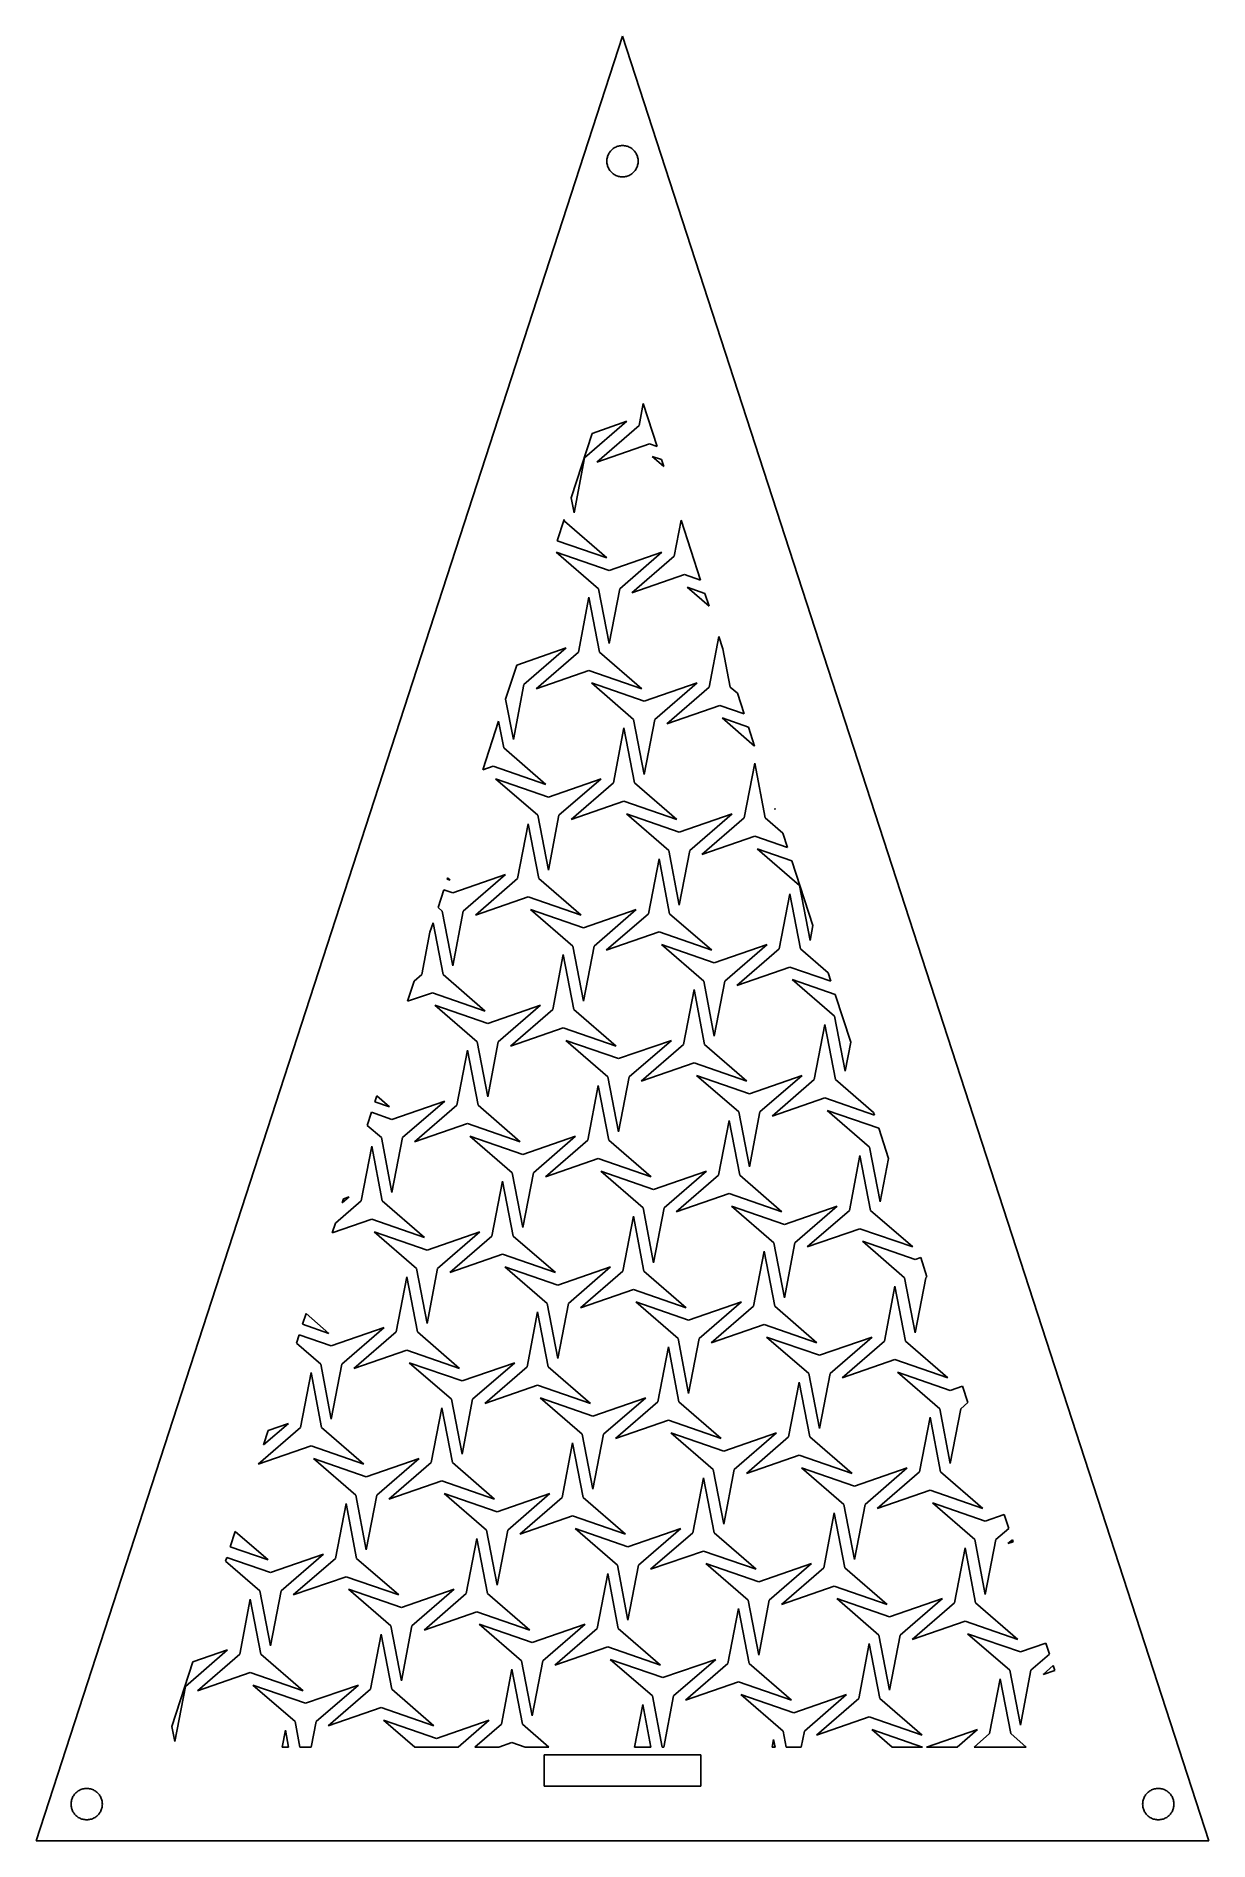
# Model space of a CAD drawing. Header units: metres. Extents: x -75 to 75, y 0 to 231.
import ezdxf

# ---------------------------------------------------------------- set-up
doc = ezdxf.new("R2010")
doc.units = ezdxf.units.M

msp = doc.modelspace()

# ---------------------------------------------------------------- linework, layer by layer
for p, q in [((0, 230.826), (-75, 0)), ((75, 0), (0, 230.826)), ((-2, 214.826), (-1.99605, 214.952)), ((-1.99605, 214.701), (-2, 214.826)), ((-1.99605, 214.952), (-1.98422, 215.077)), ((-1.98422, 214.576), (-1.99605, 214.701)), ((-1.98422, 215.077), (-1.96457, 215.201)), ((-1.96457, 215.201), (-1.93716, 215.324)), ((-1.93716, 215.324), (-1.9021, 215.444)), ((-1.9021, 215.444), (-1.85954, 215.562)), ((-1.85954, 215.562), (-1.80965, 215.678)), ((-1.80965, 215.678), (-1.75261, 215.79)), ((-1.75261, 215.79), (-1.68864, 215.898)), ((-1.68864, 215.898), (-1.61803, 216.002)), ((-1.61803, 216.002), (-1.54102, 216.101)), ((-1.54102, 216.101), (-1.45793, 216.195)), ((-1.45793, 216.195), (-1.36908, 216.284)), ((-1.36908, 216.284), (-1.27484, 216.367)), ((-1.27484, 216.367), (-1.17557, 216.444)), ((-1.17557, 216.444), (-1.07164, 216.515)), ((-1.07164, 216.515), (-0.963501, 216.579)), ((-0.963501, 216.579), (-0.851547, 216.636)), ((-0.851547, 216.636), (-0.736237, 216.686)), ((-0.736237, 216.686), (-0.618027, 216.728)), ((-0.618027, 216.728), (-0.497375, 216.763)), ((-0.497375, 216.763), (-0.374756, 216.791)), ((-0.374756, 216.791), (-0.250656, 216.81)), ((-0.250656, 216.81), (-0.12558, 216.822)), ((-0.12558, 216.822), (0, 216.826)), ((0, 216.826), (0.12558, 216.822)), ((0.12558, 216.822), (0.250656, 216.81)), ((0.250656, 216.81), (0.374756, 216.791)), ((0.374756, 216.791), (0.497375, 216.763)), ((0.497375, 216.763), (0.618027, 216.728)), ((0.618027, 216.728), (0.736237, 216.686)), ((0.736237, 216.686), (0.851547, 216.636)), ((0.851547, 216.636), (0.963501, 216.579)), ((0.963501, 216.579), (1.07164, 216.515)), ((1.07164, 216.515), (1.17557, 216.444)), ((1.17557, 216.444), (1.27484, 216.367)), ((1.27484, 216.367), (1.36908, 216.284)), ((1.36908, 216.284), (1.45793, 216.195)), ((1.45793, 216.195), (1.54102, 216.101)), ((1.54102, 216.101), (1.61803, 216.002)), ((1.61803, 216.002), (1.68864, 215.898)), ((1.68864, 215.898), (1.75261, 215.79)), ((1.75261, 215.79), (1.80965, 215.678)), ((1.80965, 215.678), (1.85954, 215.562)), ((1.85954, 215.562), (1.9021, 215.444)), ((1.9021, 215.444), (1.93716, 215.324)), ((1.93716, 215.324), (1.96457, 215.201)), ((1.96457, 215.201), (1.98422, 215.077)), ((1.98422, 215.077), (1.99605, 214.952)), ((1.99605, 214.701), (1.98422, 214.576)), ((1.99605, 214.952), (2, 214.826)), ((2, 214.826), (1.99605, 214.701)), ((-1.96457, 214.451), (-1.98422, 214.576)), ((-1.93716, 214.329), (-1.96457, 214.451)), ((-1.9021, 214.208), (-1.93716, 214.329)), ((-1.85954, 214.09), (-1.9021, 214.208)), ((-1.80965, 213.975), (-1.85954, 214.09)), ((-1.75261, 213.863), (-1.80965, 213.975)), ((-1.68864, 213.755), (-1.75261, 213.863)), ((-1.61803, 213.651), (-1.68864, 213.755)), ((-1.54102, 213.551), (-1.61803, 213.651)), ((-1.45793, 213.457), (-1.54102, 213.551)), ((-1.36908, 213.368), (-1.45793, 213.457)), ((-1.27484, 213.285), (-1.36908, 213.368)), ((-1.17557, 213.208), (-1.27484, 213.285)), ((-1.07164, 213.138), (-1.17557, 213.208)), ((-0.963501, 213.074), (-1.07164, 213.138)), ((-0.851547, 213.017), (-0.963501, 213.074)), ((-0.736237, 212.967), (-0.851547, 213.017)), ((-0.618027, 212.924), (-0.736237, 212.967)), ((-0.497375, 212.889), (-0.618027, 212.924)), ((-0.374756, 212.862), (-0.497375, 212.889)), ((-0.250656, 212.842), (-0.374756, 212.862)), ((-0.12558, 212.83), (-0.250656, 212.842)), ((0, 212.826), (-0.12558, 212.83)), ((0.12558, 212.83), (0, 212.826)), ((0.250656, 212.842), (0.12558, 212.83)), ((0.374756, 212.862), (0.250656, 212.842)), ((0.497375, 212.889), (0.374756, 212.862)), ((0.618027, 212.924), (0.497375, 212.889)), ((0.736237, 212.967), (0.618027, 212.924)), ((0.851547, 213.017), (0.736237, 212.967)), ((0.963501, 213.074), (0.851547, 213.017)), ((1.07164, 213.138), (0.963501, 213.074)), ((1.17557, 213.208), (1.07164, 213.138)), ((1.27484, 213.285), (1.17557, 213.208)), ((1.36908, 213.368), (1.27484, 213.285)), ((1.45793, 213.457), (1.36908, 213.368)), ((1.54102, 213.551), (1.45793, 213.457)), ((1.61803, 213.651), (1.54102, 213.551)), ((1.68864, 213.755), (1.61803, 213.651)), ((1.75261, 213.863), (1.68864, 213.755)), ((1.80965, 213.975), (1.75261, 213.863)), ((1.85954, 214.09), (1.80965, 213.975)), ((1.9021, 214.208), (1.85954, 214.09)), ((1.93716, 214.329), (1.9021, 214.208)), ((1.96457, 214.451), (1.93716, 214.329)), ((1.98422, 214.576), (1.96457, 214.451)), ((2.11572, 181.024), (2.65446, 183.824)), ((2.65446, 183.824), (4.43352, 178.348)), ((0.566452, 181.558), (-4.84032, 176.875)), ((-3.89262, 180.013), (0.566452, 181.558)), ((-3.29092, 176.342), (2.11572, 181.024)), ((-6.56465, 171.79), (-3.89262, 180.013)), ((3.46744, 178.683), (-3.29092, 176.342)), ((4.43352, 178.348), (3.46744, 178.683)), ((-4.84032, 176.875), (-6.19182, 169.852)), ((3.78023, 177.075), (4.98265, 176.658)), ((5.2652, 175.789), (3.78023, 177.075)), ((4.98265, 176.658), (5.2652, 175.789)), ((-6.19182, 169.852), (-6.56465, 171.79)), ((-8.35233, 166.288), (-7.47113, 169)), ((-7.47113, 169), (-7.4283, 168.777)), ((-7.4283, 168.777), (-2.02174, 164.095)), ((6.5988, 164.294), (7.49193, 168.936)), ((7.49193, 168.936), (9.99037, 161.246)), ((-2.02174, 164.095), (-8.35233, 166.288)), ((-3.06056, 160.145), (-8.46713, 164.828)), ((-8.46713, 164.828), (-1.70895, 162.487)), ((-1.70895, 162.487), (5.0493, 164.828)), ((5.0493, 164.828), (-0.357239, 160.145)), ((1.19203, 159.612), (6.5988, 164.294)), ((7.9503, 161.953), (1.19203, 159.612)), ((9.99037, 161.246), (7.9503, 161.953)), ((-1.70895, 153.121), (-3.06056, 160.145)), ((-0.357239, 160.145), (-1.70895, 153.121)), ((8.26309, 160.345), (10.5395, 159.556)), ((11.0744, 157.91), (8.26309, 160.345)), ((10.5395, 159.556), (11.0744, 157.91)), ((-5.64856, 152.047), (-4.29706, 159.07)), ((-4.29706, 159.07), (-2.94556, 152.047)), ((-13.5173, 150.391), (-7.19817, 152.58)), ((-7.19817, 152.58), (-12.6046, 147.898)), ((11.0816, 147.564), (12.3293, 154.048)), ((12.3293, 154.048), (12.8389, 152.479)), ((12.8389, 152.479), (13.7849, 147.564)), ((-14.9433, 146.003), (-13.5173, 150.391)), ((-11.0553, 147.365), (-5.64856, 152.047)), ((-2.94556, 152.047), (2.46121, 147.364)), ((-12.6046, 147.898), (-13.9563, 140.874)), ((-4.29706, 149.706), (-11.0553, 147.365)), ((2.46121, 147.364), (-4.29706, 149.706)), ((1.42249, 143.415), (-3.98427, 148.097)), ((-3.98427, 148.097), (2.774, 145.756)), ((2.774, 145.756), (9.53227, 148.097)), ((9.53227, 148.097), (4.1255, 143.415)), ((-13.9563, 140.874), (-14.9433, 146.003)), ((5.67499, 142.882), (11.0816, 147.564)), ((13.7849, 147.564), (14.691, 146.779)), ((14.691, 146.779), (15.5473, 144.144)), ((-17.8686, 136.999), (-15.8498, 143.213)), ((-15.8498, 143.213), (-15.193, 139.799)), ((2.774, 136.391), (1.42249, 143.415)), ((4.1255, 143.415), (2.774, 136.391)), ((12.4333, 145.223), (5.67499, 142.882)), ((15.5473, 144.144), (12.4333, 145.223)), ((12.7461, 143.614), (16.0964, 142.454)), ((16.8836, 140.031), (12.7461, 143.614)), ((-1.16591, 135.316), (0.185791, 142.34)), ((0.185791, 142.34), (1.53751, 135.317)), ((16.0964, 142.454), (16.8836, 140.031)), ((-15.193, 139.799), (-9.78625, 135.117)), ((-16.5445, 137.458), (-17.8686, 136.999)), ((-9.78625, 135.117), (-16.5445, 137.458)), ((15.5646, 130.834), (16.9161, 137.857)), ((16.9161, 137.857), (18.2676, 130.834)), ((-10.825, 131.167), (-16.2318, 135.85)), ((-16.2318, 135.85), (-9.47346, 133.509)), ((-9.47346, 133.509), (-2.71519, 135.85)), ((-2.71519, 135.85), (-8.12196, 131.167)), ((-6.57237, 130.634), (-1.16591, 135.316)), ((1.53751, 135.317), (6.94406, 130.634)), ((0.185791, 132.975), (-6.57237, 130.634)), ((6.94406, 130.634), (0.185791, 132.975)), ((19.4772, 132.049), (19.5112, 131.944)), ((19.5042, 131.908), (19.4772, 132.049)), ((19.5112, 131.944), (19.5042, 131.908)), ((-13.4134, 123.069), (-12.0617, 130.093)), ((-12.0617, 130.093), (-10.71, 123.069)), ((-9.47346, 124.144), (-10.825, 131.167)), ((-8.12196, 131.167), (-9.47346, 124.144)), ((5.90514, 126.684), (0.498581, 131.367)), ((0.498581, 131.367), (7.25685, 129.026)), ((7.25685, 129.026), (14.015, 131.367)), ((14.015, 131.367), (8.60858, 126.685)), ((10.1579, 126.151), (15.5646, 130.834)), ((18.2676, 130.834), (20.5002, 128.9)), ((16.9161, 128.492), (10.1579, 126.151)), ((21.1041, 127.042), (16.9161, 128.492)), ((20.5002, 128.9), (21.1041, 127.042)), ((3.31714, 118.586), (4.66866, 125.61)), ((4.66866, 125.61), (6.02016, 118.586)), ((7.25685, 119.661), (5.90514, 126.684)), ((8.60858, 126.685), (7.25685, 119.661)), ((22.6357, 122.202), (17.2289, 126.884)), ((17.2289, 126.884), (21.6533, 125.352)), ((21.6533, 125.352), (24.3486, 117.056)), ((-22.4167, 123.002), (-22.3662, 123.157)), ((-22.0337, 122.869), (-22.4167, 123.002)), ((-22.3662, 123.157), (-22.0337, 122.869)), ((-21.7209, 121.261), (-14.9627, 123.602)), ((-14.9627, 123.602), (-20.3694, 118.92)), ((-18.8199, 118.387), (-13.4134, 123.069)), ((-10.71, 123.069), (-5.30341, 118.387)), ((-23.5958, 119.373), (-22.8547, 121.654)), ((-22.8547, 121.654), (-21.7209, 121.261)), ((-12.0617, 120.728), (-18.8199, 118.387)), ((-5.30341, 118.387), (-12.0617, 120.728)), ((20.0473, 114.103), (21.399, 121.127)), ((21.399, 121.127), (22.7507, 114.103)), ((23.9872, 115.178), (22.6357, 122.202)), ((-23.0725, 118.92), (-23.5958, 119.373)), ((-21.7209, 111.896), (-23.0725, 118.92)), ((-20.3694, 118.92), (-21.7209, 111.896)), ((-6.34233, 114.437), (-11.7489, 119.119)), ((-11.7489, 119.119), (-4.99062, 116.779)), ((-4.99062, 116.779), (1.76755, 119.119)), ((1.76755, 119.119), (-3.63889, 114.437)), ((-2.08961, 113.904), (3.31714, 118.586)), ((6.02016, 118.586), (11.4269, 113.904)), ((-25.6608, 110.822), (-24.6243, 116.208)), ((-24.6243, 116.208), (-24.2285, 117.426)), ((-24.2285, 117.426), (-22.9574, 110.822)), ((4.66866, 116.245), (-2.08961, 113.904)), ((11.4269, 113.904), (4.66866, 116.245)), ((24.3486, 117.056), (23.9872, 115.178)), ((-8.93033, 106.339), (-7.57881, 113.362)), ((-7.57881, 113.362), (-6.22731, 106.339)), ((-4.99062, 107.413), (-6.34233, 114.437)), ((-3.63889, 114.437), (-4.99062, 107.413)), ((10.3882, 109.954), (4.98145, 114.637)), ((4.98145, 114.637), (11.7397, 112.295)), ((11.7397, 112.295), (18.498, 114.637)), ((18.498, 114.637), (13.0912, 109.954)), ((14.6406, 109.421), (20.0473, 114.103)), ((22.7507, 114.103), (26.3094, 111.021)), ((-26.6538, 109.962), (-25.6608, 110.822)), ((-22.9574, 110.822), (-17.5509, 106.139)), ((21.399, 111.762), (14.6406, 109.421)), ((26.661, 109.939), (21.399, 111.762)), ((26.3094, 111.021), (26.661, 109.939)), ((-27.4935, 107.377), (-26.6538, 109.962)), ((7.79979, 101.856), (9.1515, 108.88)), ((9.1515, 108.88), (10.5032, 101.856)), ((11.7397, 102.931), (10.3882, 109.954)), ((13.0912, 109.954), (11.7397, 102.931)), ((27.1183, 105.471), (21.7118, 110.154)), ((21.7118, 110.154), (27.2101, 108.249)), ((-24.3091, 108.48), (-27.4935, 107.377)), ((-17.5509, 106.139), (-24.3091, 108.48)), ((-18.5897, 102.19), (-23.9963, 106.872)), ((-23.9963, 106.872), (-17.2381, 104.531)), ((-17.2381, 104.531), (-10.4798, 106.872)), ((-10.4798, 106.872), (-15.8864, 102.19)), ((-14.3371, 101.656), (-8.93033, 106.339)), ((-6.22731, 106.339), (-0.820541, 101.656)), ((27.2101, 108.249), (29.186, 102.168)), ((-7.57881, 103.997), (-14.3371, 101.656)), ((-0.820541, 101.656), (-7.57881, 103.997)), ((24.5303, 97.373), (25.8819, 104.396)), ((25.8819, 104.396), (27.2334, 97.373)), ((28.4701, 98.4477), (27.1183, 105.471)), ((-17.2381, 95.1659), (-18.5897, 102.19)), ((-15.8864, 102.19), (-17.2381, 95.1659)), ((-1.85925, 97.7067), (-7.26602, 102.389)), ((-7.26602, 102.389), (-0.507751, 100.048)), ((-0.507751, 100.048), (6.25052, 102.389)), ((6.25052, 102.389), (0.843735, 97.7067)), ((2.39334, 97.1734), (7.79979, 101.856)), ((10.5032, 101.856), (15.9098, 97.1736)), ((29.186, 102.168), (28.4701, 98.4477)), ((-21.1777, 94.0914), (-19.8262, 101.115)), ((-19.8262, 101.115), (-18.4747, 94.0914)), ((9.1515, 99.5144), (2.39334, 97.1734)), ((15.9098, 97.1736), (9.1515, 99.5144)), ((-0.507751, 90.6833), (-1.85925, 97.7067)), ((0.843735, 97.7067), (-0.507751, 90.6833)), ((14.8708, 93.2238), (9.46429, 97.9062)), ((9.46429, 97.9062), (16.2226, 95.5654)), ((16.2226, 95.5654), (22.9807, 97.9063)), ((22.9807, 97.9063), (17.5743, 93.224)), ((19.1236, 92.6907), (24.5303, 97.373)), ((27.2334, 97.373), (32.1188, 93.142)), ((-31.665, 94.5385), (-31.419, 95.2956)), ((-31.419, 95.2956), (-29.7983, 93.8919)), ((-4.44757, 89.6083), (-3.09596, 96.632)), ((-3.09596, 96.632), (-1.74423, 89.6084)), ((25.8819, 95.0317), (19.1236, 92.6907)), ((32.218, 92.8367), (25.8819, 95.0317)), ((-32.6487, 91.511), (-32.1031, 93.1903)), ((-32.1031, 93.1903), (-29.4855, 92.2837)), ((-29.7983, 93.8919), (-31.665, 94.5385)), ((-29.4855, 92.2837), (-22.7273, 94.6246)), ((-22.7273, 94.6246), (-28.1337, 89.9424)), ((-26.5845, 89.409), (-21.1777, 94.0914)), ((-18.4747, 94.0914), (-13.0679, 89.4088)), ((16.2226, 86.2002), (14.8708, 93.2238)), ((17.5743, 93.224), (16.2226, 86.2002)), ((31.6014, 88.741), (26.1946, 93.4235)), ((26.1946, 93.4235), (32.7671, 91.1467)), ((32.1188, 93.142), (32.218, 92.8367)), ((-30.8372, 89.9422), (-32.6487, 91.511)), ((-19.8262, 91.7501), (-26.5845, 89.409)), ((-13.0679, 89.4088), (-19.8262, 91.7501)), ((-14.1066, 85.4593), (-19.5134, 90.1419)), ((-19.5134, 90.1419), (-12.7551, 87.8006)), ((-12.7551, 87.8006), (-5.99684, 90.1416)), ((-5.99684, 90.1416), (-11.4036, 85.4593)), ((12.2829, 85.1256), (13.6344, 92.1489)), ((13.6344, 92.1489), (14.9859, 85.1256)), ((32.7671, 91.1467), (34.0234, 87.2803)), ((-33.4252, 81.8439), (-32.0737, 88.8673)), ((-32.0737, 88.8673), (-30.7222, 81.8439)), ((-29.4855, 82.9185), (-30.8372, 89.9422)), ((-28.1337, 89.9424), (-29.4855, 82.9185)), ((-9.85413, 84.926), (-4.44757, 89.6083)), ((-1.74423, 89.6084), (3.66231, 84.9261)), ((32.9529, 81.7176), (31.6014, 88.741)), ((-12.7551, 78.4359), (-14.1066, 85.4593)), ((-11.4036, 85.4593), (-12.7551, 78.4359)), ((-3.09586, 87.267), (-9.85413, 84.926)), ((3.66231, 84.9261), (-3.09586, 87.267)), ((2.62349, 80.9764), (-2.78307, 85.6588)), ((-2.78307, 85.6588), (3.9751, 83.3179)), ((3.9751, 83.3179), (10.7334, 85.6589)), ((10.7334, 85.6589), (5.32681, 80.9765)), ((29.013, 80.6425), (30.3647, 87.6663)), ((30.3647, 87.6663), (31.7164, 80.6427)), ((34.0234, 87.2803), (32.9529, 81.7176)), ((-16.6951, 77.3608), (-15.3433, 84.3846)), ((-15.3433, 84.3846), (-13.9916, 77.3611)), ((6.8761, 80.4432), (12.2829, 85.1256)), ((14.9859, 85.1256), (20.3927, 80.443)), ((-36.7156, 78.9943), (-33.4252, 81.8439)), ((-34.9748, 82.3771), (-35.8678, 81.6037)), ((-35.8678, 81.6037), (-35.6979, 82.1267)), ((-35.6979, 82.1267), (-34.9748, 82.3771)), ((-30.7222, 81.8439), (-25.3154, 77.1613)), ((3.9751, 73.9527), (2.62349, 80.9764)), ((5.32681, 80.9765), (3.9751, 73.9527)), ((13.6344, 82.7842), (6.8761, 80.4432)), ((20.3927, 80.443), (13.6344, 82.7842)), ((19.3539, 76.4935), (13.9472, 81.176)), ((13.9472, 81.176), (20.7054, 78.8348)), ((20.7054, 78.8348), (27.4637, 81.1758)), ((27.4637, 81.1758), (22.0569, 76.4935)), ((-32.0737, 79.5026), (-37.1183, 77.7552)), ((-37.1183, 77.7552), (-36.7156, 78.9943)), ((-25.3154, 77.1613), (-32.0737, 79.5026)), ((0.035492, 72.8782), (1.38699, 79.9016)), ((1.38699, 79.9016), (2.73849, 72.8782)), ((23.6065, 75.9602), (29.013, 80.6425)), ((31.7164, 80.6427), (37.123, 75.9603)), ((-26.3541, 73.2118), (-31.7609, 77.8944)), ((-31.7609, 77.8944), (-25.0026, 75.5531)), ((-25.0026, 75.5531), (-18.2443, 77.8942)), ((-18.2443, 77.8942), (-23.6511, 73.2118)), ((-22.1017, 72.6786), (-16.6951, 77.3608)), ((-13.9916, 77.3611), (-8.58505, 72.6787)), ((20.7054, 69.4701), (19.3539, 76.4935)), ((22.0569, 76.4935), (20.7054, 69.4701)), ((30.3647, 78.3011), (23.6065, 75.9602)), ((37.123, 75.9603), (30.3647, 78.3011)), ((36.0841, 72.0106), (30.6775, 76.693)), ((30.6775, 76.693), (37.4358, 74.3522)), ((-15.3433, 75.0195), (-22.1017, 72.6786)), ((-8.58505, 72.6787), (-15.3433, 75.0195)), ((16.7656, 68.3951), (18.1172, 75.4188)), ((18.1172, 75.4188), (19.4689, 68.3952)), ((37.4358, 74.3522), (38.1442, 74.5975)), ((38.1442, 74.5975), (38.9414, 72.1441)), ((-28.9425, 65.1134), (-27.5908, 72.1372)), ((-27.5908, 72.1372), (-26.2391, 65.1136)), ((-25.0026, 66.1884), (-26.3541, 73.2118)), ((-23.6511, 73.2118), (-25.0026, 66.1884)), ((-9.62399, 68.7289), (-15.0305, 73.4113)), ((-15.0305, 73.4113), (-8.27226, 71.0705)), ((-8.27226, 71.0705), (-1.5141, 73.4114)), ((-1.5141, 73.4114), (-6.92055, 68.7292)), ((-5.37126, 68.1958), (0.035492, 72.8782)), ((2.73849, 72.8782), (8.14528, 68.1956)), ((37.4358, 64.987), (36.0841, 72.0106)), ((38.7875, 72.0108), (37.4358, 64.987)), ((38.9414, 72.1441), (38.7875, 72.0108)), ((1.38699, 70.5368), (-5.37126, 68.1958)), ((8.14528, 68.1956), (1.38699, 70.5368)), ((33.4961, 63.9124), (34.8476, 70.9357)), ((34.8476, 70.9357), (36.1991, 63.9124)), ((-40.9135, 66.0746), (-40.472, 67.4333)), ((-40.472, 67.4333), (-37.5629, 64.9138)), ((-12.212, 60.6307), (-10.8605, 67.6541)), ((-10.8605, 67.6541), (-9.50897, 60.6307)), ((-8.27226, 61.7054), (-9.62399, 68.7289)), ((-6.92055, 68.7292), (-8.27226, 61.7054)), ((7.10655, 64.2461), (1.69978, 68.9287)), ((1.69978, 68.9287), (8.45807, 66.5874)), ((8.45807, 66.5874), (15.2163, 68.9285)), ((15.2163, 68.9285), (9.80957, 64.2461)), ((11.3591, 63.7128), (16.7656, 68.3951)), ((19.4689, 68.3952), (24.8755, 63.7129)), ((-41.7016, 63.6491), (-41.3515, 64.7265)), ((-41.3515, 64.7265), (-37.2501, 63.3057)), ((-37.5629, 64.9138), (-40.9135, 66.0746)), ((-37.2501, 63.3057), (-30.4918, 65.6467)), ((-30.4918, 65.6467), (-35.8986, 60.9643)), ((-34.349, 60.4311), (-28.9425, 65.1134)), ((-26.2391, 65.1136), (-20.8325, 60.4312)), ((18.1173, 66.0538), (11.3591, 63.7128)), ((24.8755, 63.7129), (18.1173, 66.0538)), ((-38.6016, 60.9643), (-41.7016, 63.6491)), ((-27.5908, 62.772), (-34.349, 60.4311)), ((-20.8325, 60.4312), (-27.5908, 62.772)), ((4.51813, 56.1476), (5.86986, 63.1714)), ((5.86986, 63.1714), (7.22157, 56.1478)), ((8.45807, 57.2227), (7.10655, 64.2461)), ((9.80957, 64.2461), (8.45807, 57.2227)), ((23.8367, 59.7632), (18.4301, 64.4456)), ((18.4301, 64.4456), (25.1883, 62.1047)), ((25.1883, 62.1047), (31.9466, 64.4457)), ((31.9466, 64.4457), (26.54, 59.7633)), ((28.0893, 59.23), (33.4961, 63.9124)), ((36.1991, 63.9124), (41.6059, 59.2298)), ((-37.2501, 53.9409), (-38.6016, 60.9643)), ((-35.8986, 60.9643), (-37.2501, 53.9409)), ((-21.8715, 56.4815), (-27.278, 61.1638)), ((-27.278, 61.1638), (-20.5197, 58.823)), ((-20.5197, 58.823), (-13.7616, 61.1639)), ((-13.7616, 61.1639), (-19.168, 56.4817)), ((-17.6187, 55.9483), (-12.212, 60.6307)), ((-9.50897, 60.6307), (-4.10219, 55.9481)), ((34.8476, 61.571), (28.0893, 59.23)), ((41.6059, 59.2298), (34.8476, 61.571)), ((-41.1899, 52.866), (-39.8383, 59.8897)), ((-39.8383, 59.8897), (-38.4866, 52.8661)), ((-10.8605, 58.2894), (-17.6187, 55.9483)), ((-4.10219, 55.9481), (-10.8605, 58.2894)), ((21.2487, 51.665), (22.6002, 58.6884)), ((22.6002, 58.6884), (23.9517, 51.665)), ((25.1883, 52.7395), (23.8367, 59.7632)), ((26.54, 59.7633), (25.1883, 52.7395)), ((40.5671, 55.2803), (35.1604, 59.9628)), ((35.1604, 59.9628), (41.9186, 57.6216)), ((41.9186, 57.6216), (43.4839, 58.1638)), ((43.4839, 58.1638), (44.1681, 56.0579)), ((-24.4595, 48.3832), (-23.108, 55.4066)), ((-23.108, 55.4066), (-21.7565, 48.3832)), ((-20.5197, 49.4579), (-21.8715, 56.4815)), ((-19.168, 56.4817), (-20.5197, 49.4579)), ((-5.14091, 51.9986), (-10.5477, 56.6812)), ((-10.5477, 56.6812), (-3.7894, 54.34)), ((-3.7894, 54.34), (2.96886, 56.681)), ((2.96886, 56.681), (-2.4379, 51.9986)), ((-0.888519, 51.4654), (4.51813, 56.1476)), ((7.22157, 56.1478), (12.6281, 51.4655)), ((44.1681, 56.0579), (43.2701, 55.2803)), ((-42.7392, 53.3993), (-45.9297, 50.6362)), ((-45.3227, 52.5044), (-42.7392, 53.3993)), ((5.86986, 53.8063), (-0.888519, 51.4654)), ((12.6281, 51.4655), (5.86986, 53.8063)), ((37.9788, 47.1819), (39.3304, 54.2056)), ((39.3304, 54.2056), (40.6822, 47.182)), ((41.9186, 48.2569), (40.5671, 55.2803)), ((43.2701, 55.2803), (41.9186, 48.2569)), ((-46.5965, 48.1836), (-41.1899, 52.866)), ((-45.9297, 50.6362), (-45.3227, 52.5044)), ((-38.4866, 52.8661), (-33.08, 48.1837)), ((-7.72934, 43.9001), (-6.37761, 50.924)), ((-6.37761, 50.924), (-5.02589, 43.9004)), ((-3.7894, 44.9752), (-5.14091, 51.9986)), ((-2.4379, 51.9986), (-3.7894, 44.9752)), ((11.5892, 47.5157), (6.18265, 52.1981)), ((6.18265, 52.1981), (12.9409, 49.8573)), ((12.9409, 49.8573), (19.6991, 52.1982)), ((19.6991, 52.1982), (14.2926, 47.516)), ((15.8419, 46.9826), (21.2487, 51.665)), ((23.9517, 51.665), (29.3585, 46.9824)), ((-39.8382, 50.5246), (-46.5965, 48.1836)), ((-33.08, 48.1837), (-39.8382, 50.5246)), ((-34.1189, 44.2341), (-39.5254, 48.9164)), ((-39.5254, 48.9164), (-32.7672, 46.5755)), ((-32.7672, 46.5755), (-26.009, 48.9165)), ((-26.009, 48.9165), (-31.4155, 44.2342)), ((22.6002, 49.3237), (15.8419, 46.9826)), ((29.3585, 46.9824), (22.6002, 49.3237)), ((-29.8662, 43.7009), (-24.4595, 48.3832)), ((-21.7565, 48.3832), (-16.3497, 43.7007)), ((9.00121, 39.4175), (10.3527, 46.4409)), ((10.3527, 46.4409), (11.7042, 39.4175)), ((12.9409, 40.4921), (11.5892, 47.5157)), ((14.2926, 47.516), (12.9409, 40.4921)), ((28.3198, 43.0329), (22.913, 47.7155)), ((22.913, 47.7155), (29.6713, 45.3742)), ((29.6713, 45.3742), (36.4296, 47.7152)), ((36.4296, 47.7152), (31.0228, 43.0329)), ((32.5722, 42.4997), (37.9788, 47.1819)), ((40.6822, 47.182), (46.0887, 42.4997)), ((-32.7672, 37.2104), (-34.1189, 44.2341)), ((-31.4155, 44.2342), (-32.7672, 37.2104)), ((-23.108, 46.0419), (-29.8662, 43.7009)), ((-16.3497, 43.7007), (-23.108, 46.0419)), ((-17.3884, 39.7511), (-22.7952, 44.4337)), ((-22.7952, 44.4337), (-16.0369, 42.0925)), ((-16.0369, 42.0925), (-9.27861, 44.4335)), ((-9.27861, 44.4335), (-14.6854, 39.7511)), ((-13.136, 39.2179), (-7.72934, 43.9001)), ((-5.02589, 43.9004), (0.380646, 39.218)), ((39.3305, 44.8406), (32.5722, 42.4997)), ((46.0887, 42.4997), (39.3305, 44.8406)), ((-36.7068, 36.1358), (-35.3553, 43.1592)), ((-35.3553, 43.1592), (-34.0038, 36.1358)), ((-6.37761, 41.5588), (-13.136, 39.2179)), ((0.380646, 39.218), (-6.37761, 41.5588)), ((25.7313, 34.9344), (27.0831, 41.9582)), ((27.0831, 41.9582), (28.4348, 34.9346)), ((29.6713, 36.0095), (28.3198, 43.0329)), ((31.0228, 43.0329), (29.6713, 36.0095)), ((45.0499, 38.55), (39.6433, 43.2324)), ((39.6433, 43.2324), (46.4015, 40.8915)), ((46.4015, 40.8915), (48.8234, 41.7304)), ((48.8234, 41.7304), (49.3948, 39.9718)), ((-50.1619, 37.6109), (-49.5249, 39.5716)), ((-49.5249, 39.5716), (-45.3274, 35.9364)), ((-16.0369, 32.7277), (-17.3884, 39.7511)), ((-14.6854, 39.7511), (-16.0369, 32.7277)), ((-0.658264, 35.2683), (-6.06482, 39.9506)), ((-6.06482, 39.9506), (0.693436, 37.6098)), ((0.693436, 37.6098), (7.45161, 39.9507)), ((7.45161, 39.9507), (2.04517, 35.2685)), ((3.59444, 34.7352), (9.00121, 39.4175)), ((11.7042, 39.4175), (17.111, 34.7349)), ((49.3948, 39.9718), (47.7532, 38.5501)), ((-45.3274, 35.9364), (-50.1619, 37.6109)), ((-19.9767, 31.6528), (-18.6251, 38.6765)), ((-18.6251, 38.6765), (-17.2734, 31.6529)), ((10.3527, 37.0762), (3.59444, 34.7352)), ((17.111, 34.7349), (10.3527, 37.0762)), ((42.4619, 30.4518), (43.8134, 37.4752)), ((43.8134, 37.4752), (45.1649, 30.4518)), ((46.4015, 31.5263), (45.0499, 38.55)), ((47.7532, 38.5501), (46.4015, 31.5263)), ((49.3025, 38.0168), (49.8703, 38.5085)), ((49.9564, 38.2433), (49.3025, 38.0168)), ((49.8703, 38.5085), (49.9564, 38.2433)), ((-50.7545, 35.7872), (-50.5999, 36.2628)), ((-46.3662, 31.9867), (-50.7545, 35.7872)), ((-50.5999, 36.2628), (-45.0146, 34.3282)), ((-45.0146, 34.3282), (-38.2563, 36.6692)), ((-38.2563, 36.6692), (-43.6629, 31.9868)), ((-42.1136, 31.4535), (-36.7068, 36.1358)), ((-34.0038, 36.1358), (-28.5971, 31.4533)), ((0.693436, 28.2447), (-0.658264, 35.2683)), ((2.04517, 35.2685), (0.693436, 28.2447)), ((16.0723, 30.7854), (10.6655, 35.468)), ((10.6655, 35.468), (17.4238, 33.1267)), ((17.4238, 33.1267), (24.1821, 35.4678)), ((24.1821, 35.4678), (18.7753, 30.7854)), ((20.3247, 30.2522), (25.7313, 34.9344)), ((28.4348, 34.9346), (33.8413, 30.2523)), ((-35.3553, 33.7945), (-42.1136, 31.4535)), ((-28.5971, 31.4533), (-35.3553, 33.7945)), ((-3.24626, 27.17), (-1.89476, 34.1934)), ((-1.89476, 34.1934), (-0.543243, 27.17)), ((27.0831, 32.5931), (20.3247, 30.2522)), ((33.8413, 30.2523), (27.0831, 32.5931)), ((-48.9542, 23.8885), (-47.6027, 30.9118)), ((-47.6027, 30.9118), (-46.2512, 23.8885)), ((-45.0146, 24.963), (-46.3662, 31.9867)), ((-43.6629, 31.9868), (-45.0146, 24.963)), ((-29.6358, 27.5037), (-35.0425, 32.1863)), ((-35.0425, 32.1863), (-28.2843, 29.8451)), ((-28.2843, 29.8451), (-21.526, 32.1861)), ((-21.526, 32.1861), (-26.9328, 27.5037)), ((-25.3834, 26.9705), (-19.9767, 31.6528)), ((-17.2734, 31.6529), (-11.8668, 26.9705)), ((17.4238, 23.762), (16.0723, 30.7854)), ((18.7753, 30.7854), (17.4238, 23.762)), ((32.8024, 26.3025), (27.3958, 30.9849)), ((27.3958, 30.9849), (34.1541, 28.6441)), ((34.1541, 28.6441), (40.9123, 30.985)), ((40.9123, 30.985), (35.5058, 26.3027)), ((37.0551, 25.7694), (42.4619, 30.4518)), ((45.1649, 30.4518), (50.5717, 25.7692)), ((-18.625, 29.3114), (-25.3834, 26.9705)), ((-11.8668, 26.9705), (-18.625, 29.3114)), ((-12.9056, 23.0209), (-18.3122, 27.7032)), ((-18.3122, 27.7032), (-11.554, 25.3623)), ((-11.554, 25.3623), (-4.79575, 27.7034)), ((-4.79575, 27.7034), (-10.2023, 23.021)), ((13.4839, 22.687), (14.8356, 29.7108)), ((14.8356, 29.7108), (16.1873, 22.6872)), ((43.8134, 28.1104), (37.0551, 25.7694)), ((50.5717, 25.7692), (43.8134, 28.1104)), ((-32.2241, 19.4054), (-30.8725, 26.4291)), ((-30.8725, 26.4291), (-29.5208, 19.4055)), ((-28.2843, 20.4804), (-29.6358, 27.5037)), ((-26.9328, 27.5037), (-28.2843, 20.4804)), ((-8.65303, 22.4877), (-3.24626, 27.17)), ((-0.543243, 27.17), (4.86351, 22.4874)), ((34.1541, 19.2789), (32.8024, 26.3025)), ((35.5058, 26.3027), (34.1541, 19.2789)), ((49.533, 21.8197), (44.1262, 26.5023)), ((44.1262, 26.5023), (50.8845, 24.161)), ((-50.5038, 24.4217), (-55.9103, 19.7394)), ((-54.9475, 22.8825), (-50.5038, 24.4217)), ((-54.361, 19.2061), (-48.9542, 23.8885)), ((-46.2512, 23.8885), (-40.8444, 19.2059)), ((-1.89476, 24.8287), (-8.65303, 22.4877)), ((4.86351, 22.4874), (-1.89476, 24.8287)), ((3.8248, 18.5379), (-1.58195, 23.2205)), ((-1.58195, 23.2205), (5.1763, 20.8793)), ((5.1763, 20.8793), (11.9346, 23.2203)), ((11.9346, 23.2203), (6.5278, 18.5379)), ((30.2144, 18.2043), (31.5659, 25.2277)), ((31.5659, 25.2277), (32.9174, 18.2043)), ((50.8845, 24.161), (54.1631, 25.2967)), ((54.6215, 23.8856), (52.236, 21.8197)), ((54.1631, 25.2967), (54.6215, 23.8856)), ((-57.6298, 14.627), (-54.9475, 22.8825)), ((-47.6027, 21.5471), (-54.361, 19.2061)), ((-40.8444, 19.2059), (-47.6027, 21.5471)), ((-15.4936, 14.9227), (-14.1421, 21.946)), ((-14.1421, 21.946), (-12.7906, 14.9227)), ((-11.554, 15.9972), (-12.9056, 23.0209)), ((-10.2023, 23.021), (-11.554, 15.9972)), ((8.07741, 18.0047), (13.4839, 22.687)), ((16.1873, 22.6872), (21.5939, 18.0048)), ((50.8845, 14.7963), (49.533, 21.8197)), ((52.236, 21.8197), (50.8845, 14.7963)), ((53.7855, 21.2863), (55.097, 22.4222)), ((55.2961, 21.8096), (53.7855, 21.2863)), ((55.097, 22.4222), (55.2961, 21.8096)), ((-55.9103, 19.7394), (-57.262, 12.7156)), ((-41.8831, 15.2564), (-47.2899, 19.9389)), ((-47.2899, 19.9389), (-40.5316, 17.5977)), ((-40.5316, 17.5977), (-33.7734, 19.9387)), ((-33.7734, 19.9387), (-39.1801, 15.2564)), ((-37.6308, 14.7231), (-32.2241, 19.4054)), ((-29.5208, 19.4055), (-24.1142, 14.7231)), ((5.08289, 12), (3.8248, 18.5379)), ((6.5278, 18.5379), (5.26971, 12)), ((14.8356, 20.3456), (8.07741, 18.0047)), ((21.5939, 18.0048), (14.8356, 20.3456)), ((20.5549, 14.0551), (15.1484, 18.7374)), ((15.1484, 18.7374), (21.9066, 16.3966)), ((21.9066, 16.3966), (28.6648, 18.7375)), ((28.6648, 18.7375), (23.2584, 14.0553)), ((46.9445, 13.7212), (48.2963, 20.745)), ((48.2963, 20.745), (49.648, 13.7214)), ((-30.8724, 17.0641), (-37.6308, 14.7231)), ((-24.1142, 14.7231), (-30.8724, 17.0641)), ((1.53676, 12), (2.58809, 17.4633)), ((2.58809, 17.4633), (3.63953, 12)), ((24.8076, 13.5219), (30.2144, 18.2043)), ((32.9174, 18.2043), (38.3242, 13.5217)), ((-57.262, 12.7156), (-57.6298, 14.627)), ((-43.5397, 12), (-43.1198, 14.1817)), ((-43.1198, 14.1817), (-42.7, 12)), ((-41.2565, 12), (-41.8831, 15.2564)), ((-39.1801, 15.2564), (-39.8067, 12)), ((-26.5692, 12), (-30.5596, 15.4559)), ((-30.5596, 15.4559), (-23.8014, 13.115)), ((-23.8014, 13.115), (-17.0431, 15.456)), ((-17.0431, 15.456), (-21.0336, 12)), ((-18.8684, 12), (-15.4936, 14.9227)), ((-12.7906, 14.9227), (-9.41597, 12)), ((20.9504, 12), (20.5549, 14.0551)), ((23.2584, 14.0553), (22.8628, 12)), ((31.5659, 15.863), (24.8076, 13.5219)), ((38.3242, 13.5217), (31.5659, 15.863)), ((34.4822, 12), (31.8787, 14.2548)), ((31.8787, 14.2548), (38.3874, 12)), ((38.8866, 12), (45.3953, 14.2546)), ((45.3953, 14.2546), (42.7919, 12)), ((-42.7, 12), (-43.5397, 12)), ((-39.8067, 12), (-41.2565, 12)), ((-21.0336, 12), (-26.5692, 12)), ((-15.8203, 12), (-18.8684, 12)), ((-14.1421, 12.5813), (-15.8203, 12)), ((-12.4641, 12), (-14.1421, 12.5813)), ((-9.41597, 12), (-12.4641, 12)), ((3.63953, 12), (1.53676, 12)), ((5.26971, 12), (5.08289, 12)), ((19.1298, 12), (19.3184, 12.9802)), ((19.507, 12), (19.1298, 12)), ((19.3184, 12.9802), (19.507, 12)), ((22.8628, 12), (20.9504, 12)), ((38.3874, 12), (34.4822, 12)), ((42.7919, 12), (38.8866, 12)), ((44.957, 12), (46.9445, 13.7212)), ((51.6357, 12), (44.957, 12)), ((49.648, 13.7214), (51.6357, 12)), ((-10, 7), (-10, 11)), ((-10, 11), (10, 11)), ((10, 11), (10, 7)), ((10, 7), (-10, 7)), ((-70.5279, 4.70227), (-70.5239, 4.82785)), ((-70.5239, 4.57669), (-70.5279, 4.70227)), ((-70.5239, 4.82785), (-70.5121, 4.95294)), ((-70.5121, 4.95294), (-70.4924, 5.07704)), ((-70.4924, 5.07704), (-70.465, 5.19966)), ((-70.465, 5.19966), (-70.43, 5.32031)), ((-70.43, 5.32031), (-70.3874, 5.43852)), ((-70.3874, 5.43852), (-70.3375, 5.55383)), ((-70.3375, 5.55383), (-70.2805, 5.66579)), ((-70.2805, 5.66579), (-70.2165, 5.77393)), ((-70.2165, 5.77393), (-70.1459, 5.87784)), ((-70.1459, 5.87784), (-70.0689, 5.97713)), ((-70.0689, 5.97713), (-69.9858, 6.07137)), ((-69.9858, 6.07137), (-69.897, 6.16022)), ((-69.897, 6.16022), (-69.8027, 6.2433)), ((-69.8027, 6.2433), (-69.7034, 6.32031)), ((-69.7034, 6.32031), (-69.5995, 6.39093)), ((-69.5995, 6.39093), (-69.4914, 6.4549)), ((-69.4914, 6.4549), (-69.3794, 6.51193)), ((-69.3794, 6.51193), (-69.2641, 6.56183)), ((-69.2641, 6.56183), (-69.1459, 6.60439)), ((-69.1459, 6.60439), (-69.0252, 6.63943)), ((-69.0252, 6.63943), (-68.9026, 6.66685)), ((-68.9026, 6.66685), (-68.7785, 6.68651)), ((-68.7785, 6.68651), (-68.6534, 6.69833)), ((-68.6534, 6.69833), (-68.5279, 6.70227)), ((-68.5279, 6.70227), (-68.4023, 6.69833)), ((-68.4023, 6.69833), (-68.2772, 6.68651)), ((-68.2772, 6.68651), (-68.1531, 6.66685)), ((-68.1531, 6.66685), (-68.0305, 6.63943)), ((-68.0305, 6.63943), (-67.9098, 6.60439)), ((-67.9098, 6.60439), (-67.7916, 6.56183)), ((-67.7916, 6.56183), (-67.6763, 6.51193)), ((-67.6763, 6.51193), (-67.5643, 6.4549)), ((-67.5643, 6.4549), (-67.4562, 6.39093)), ((-67.4562, 6.39093), (-67.3523, 6.32031)), ((-67.3523, 6.32031), (-67.253, 6.2433)), ((-67.253, 6.2433), (-67.1588, 6.16022)), ((-67.1588, 6.16022), (-67.0699, 6.07137)), ((-67.0699, 6.07137), (-66.9868, 5.97713)), ((-66.9868, 5.97713), (-66.9098, 5.87784)), ((-66.9098, 5.87784), (-66.8392, 5.77393)), ((-66.8392, 5.77393), (-66.7752, 5.66579)), ((-66.7752, 5.66579), (-66.7182, 5.55383)), ((-66.7182, 5.55383), (-66.6683, 5.43852)), ((-66.6683, 5.43852), (-66.6257, 5.32031)), ((-66.6257, 5.32031), (-66.5907, 5.19966)), ((-66.5907, 5.19966), (-66.5633, 5.07704)), ((-66.5633, 5.07704), (-66.5436, 4.95294)), ((-66.5436, 4.95294), (-66.5318, 4.82785)), ((-66.5318, 4.82785), (-66.5279, 4.70227)), ((-66.5279, 4.70227), (-66.5318, 4.57669)), ((66.5279, 4.70227), (66.5318, 4.82785)), ((66.5318, 4.57669), (66.5279, 4.70227)), ((66.5318, 4.82785), (66.5436, 4.95294)), ((66.5436, 4.95294), (66.5633, 5.07704)), ((66.5633, 5.07704), (66.5907, 5.19966)), ((66.5907, 5.19966), (66.6257, 5.32031)), ((66.6257, 5.32031), (66.6683, 5.43852)), ((66.6683, 5.43852), (66.7182, 5.55383)), ((66.7182, 5.55383), (66.7752, 5.66579)), ((66.7752, 5.66579), (66.8392, 5.77393)), ((66.8392, 5.77393), (66.9098, 5.87784)), ((66.9098, 5.87784), (66.9868, 5.97713)), ((66.9868, 5.97713), (67.0699, 6.07137)), ((67.0699, 6.07137), (67.1588, 6.16022)), ((67.1588, 6.16022), (67.253, 6.2433)), ((67.253, 6.2433), (67.3523, 6.32031)), ((67.3523, 6.32031), (67.4562, 6.39093)), ((67.4562, 6.39093), (67.5643, 6.4549)), ((67.5643, 6.4549), (67.6763, 6.51193)), ((67.6763, 6.51193), (67.7916, 6.56183)), ((67.7916, 6.56183), (67.9098, 6.60439)), ((67.9098, 6.60439), (68.0305, 6.63943)), ((68.0305, 6.63943), (68.1531, 6.66685)), ((68.1531, 6.66685), (68.2772, 6.68651)), ((68.2772, 6.68651), (68.4023, 6.69833)), ((68.4023, 6.69833), (68.5279, 6.70227)), ((68.5279, 6.70227), (68.6534, 6.69833)), ((68.6534, 6.69833), (68.7785, 6.68651)), ((68.7785, 6.68651), (68.9026, 6.66685)), ((68.9026, 6.66685), (69.0252, 6.63943)), ((69.0252, 6.63943), (69.1459, 6.60439)), ((69.1459, 6.60439), (69.2641, 6.56183)), ((69.2641, 6.56183), (69.3794, 6.51193)), ((69.3794, 6.51193), (69.4914, 6.4549)), ((69.4914, 6.4549), (69.5995, 6.39093)), ((69.5995, 6.39093), (69.7034, 6.32031)), ((69.7034, 6.32031), (69.8027, 6.2433)), ((69.8027, 6.2433), (69.897, 6.16022)), ((69.897, 6.16022), (69.9858, 6.07137)), ((69.9858, 6.07137), (70.0689, 5.97713)), ((70.0689, 5.97713), (70.1459, 5.87784)), ((70.1459, 5.87784), (70.2165, 5.77393)), ((70.2165, 5.77393), (70.2805, 5.66579)), ((70.2805, 5.66579), (70.3375, 5.55383)), ((70.3375, 5.55383), (70.3874, 5.43852)), ((70.3874, 5.43852), (70.43, 5.32031)), ((70.43, 5.32031), (70.465, 5.19966)), ((70.465, 5.19966), (70.4924, 5.07704)), ((70.4924, 5.07704), (70.5121, 4.95294)), ((70.5121, 4.95294), (70.5239, 4.82785)), ((70.5239, 4.82785), (70.5279, 4.70227)), ((70.5279, 4.70227), (70.5239, 4.57669)), ((-70.5121, 4.45161), (-70.5239, 4.57669)), ((-70.4924, 4.32751), (-70.5121, 4.45161)), ((-70.465, 4.2049), (-70.4924, 4.32751)), ((-70.43, 4.08424), (-70.465, 4.2049)), ((-70.3874, 3.96602), (-70.43, 4.08424)), ((-70.3375, 3.85072), (-70.3874, 3.96602)), ((-70.2805, 3.73877), (-70.3375, 3.85072)), ((-70.2165, 3.63062), (-70.2805, 3.73877)), ((-70.1459, 3.5267), (-70.2165, 3.63062)), ((-70.0689, 3.42743), (-70.1459, 3.5267)), ((-69.9858, 3.33318), (-70.0689, 3.42743)), ((-69.897, 3.24434), (-69.9858, 3.33318)), ((-69.8027, 3.16125), (-69.897, 3.24434)), ((-69.7034, 3.08424), (-69.8027, 3.16125)), ((-69.5995, 3.01363), (-69.7034, 3.08424)), ((-69.4914, 2.94966), (-69.5995, 3.01363)), ((-69.3794, 2.89262), (-69.4914, 2.94966)), ((-69.2641, 2.84273), (-69.3794, 2.89262)), ((-69.1459, 2.80016), (-69.2641, 2.84273)), ((-69.0252, 2.76511), (-69.1459, 2.80016)), ((-68.9026, 2.7377), (-69.0252, 2.76511)), ((-68.7785, 2.71805), (-68.9026, 2.7377)), ((-68.6534, 2.70622), (-68.7785, 2.71805)), ((-68.5279, 2.70227), (-68.6534, 2.70622)), ((-68.4023, 2.70622), (-68.5279, 2.70227)), ((-68.2772, 2.71805), (-68.4023, 2.70622)), ((-68.1531, 2.7377), (-68.2772, 2.71805)), ((-68.0305, 2.76511), (-68.1531, 2.7377)), ((-67.9098, 2.80016), (-68.0305, 2.76511)), ((-67.7916, 2.84273), (-67.9098, 2.80016)), ((-67.6763, 2.89262), (-67.7916, 2.84273)), ((-67.5643, 2.94966), (-67.6763, 2.89262)), ((-67.4562, 3.01363), (-67.5643, 2.94966)), ((-67.3523, 3.08424), (-67.4562, 3.01363)), ((-67.253, 3.16125), (-67.3523, 3.08424)), ((-67.1588, 3.24434), (-67.253, 3.16125)), ((-67.0699, 3.33318), (-67.1588, 3.24434)), ((-66.9868, 3.42743), (-67.0699, 3.33318)), ((-66.9098, 3.5267), (-66.9868, 3.42743)), ((-66.8392, 3.63062), (-66.9098, 3.5267)), ((-66.7752, 3.73877), (-66.8392, 3.63062)), ((-66.7182, 3.85072), (-66.7752, 3.73877)), ((-66.6683, 3.96602), (-66.7182, 3.85072)), ((-66.6257, 4.08424), (-66.6683, 3.96602)), ((-66.5907, 4.2049), (-66.6257, 4.08424)), ((-66.5633, 4.32751), (-66.5907, 4.2049)), ((-66.5436, 4.45161), (-66.5633, 4.32751)), ((-66.5318, 4.57669), (-66.5436, 4.45161)), ((66.5436, 4.45161), (66.5318, 4.57669)), ((66.5633, 4.32751), (66.5436, 4.45161)), ((66.5907, 4.2049), (66.5633, 4.32751)), ((66.6257, 4.08424), (66.5907, 4.2049)), ((66.6683, 3.96602), (66.6257, 4.08424)), ((66.7182, 3.85072), (66.6683, 3.96602)), ((66.7752, 3.73877), (66.7182, 3.85072)), ((66.8392, 3.63062), (66.7752, 3.73877)), ((66.9098, 3.5267), (66.8392, 3.63062)), ((66.9868, 3.42743), (66.9098, 3.5267)), ((67.0699, 3.33318), (66.9868, 3.42743)), ((67.1588, 3.24434), (67.0699, 3.33318)), ((67.253, 3.16125), (67.1588, 3.24434)), ((67.3523, 3.08424), (67.253, 3.16125)), ((67.4562, 3.01363), (67.3523, 3.08424)), ((67.5643, 2.94966), (67.4562, 3.01363)), ((67.6763, 2.89262), (67.5643, 2.94966)), ((67.7916, 2.84273), (67.6763, 2.89262)), ((67.9098, 2.80016), (67.7916, 2.84273)), ((68.0305, 2.76511), (67.9098, 2.80016)), ((68.1531, 2.7377), (68.0305, 2.76511)), ((68.2772, 2.71805), (68.1531, 2.7377)), ((68.4023, 2.70622), (68.2772, 2.71805)), ((68.5279, 2.70227), (68.4023, 2.70622)), ((68.6534, 2.70622), (68.5279, 2.70227)), ((68.7785, 2.71805), (68.6534, 2.70622)), ((68.9026, 2.7377), (68.7785, 2.71805)), ((69.0252, 2.76511), (68.9026, 2.7377)), ((69.1459, 2.80016), (69.0252, 2.76511)), ((69.2641, 2.84273), (69.1459, 2.80016)), ((69.3794, 2.89262), (69.2641, 2.84273)), ((69.4914, 2.94966), (69.3794, 2.89262)), ((69.5995, 3.01363), (69.4914, 2.94966)), ((69.7034, 3.08424), (69.5995, 3.01363)), ((69.8027, 3.16125), (69.7034, 3.08424)), ((69.897, 3.24434), (69.8027, 3.16125)), ((69.9858, 3.33318), (69.897, 3.24434)), ((70.0689, 3.42743), (69.9858, 3.33318)), ((70.1459, 3.5267), (70.0689, 3.42743)), ((70.2165, 3.63062), (70.1459, 3.5267)), ((70.2805, 3.73877), (70.2165, 3.63062)), ((70.3375, 3.85072), (70.2805, 3.73877)), ((70.3874, 3.96602), (70.3375, 3.85072)), ((70.43, 4.08424), (70.3874, 3.96602)), ((70.465, 4.2049), (70.43, 4.08424)), ((70.4924, 4.32751), (70.465, 4.2049)), ((70.5121, 4.45161), (70.4924, 4.32751)), ((70.5239, 4.57669), (70.5121, 4.45161)), ((-75, 0), (75, 0))]:
    msp.add_line(p, q)

doc.saveas('drawing.dxf')
